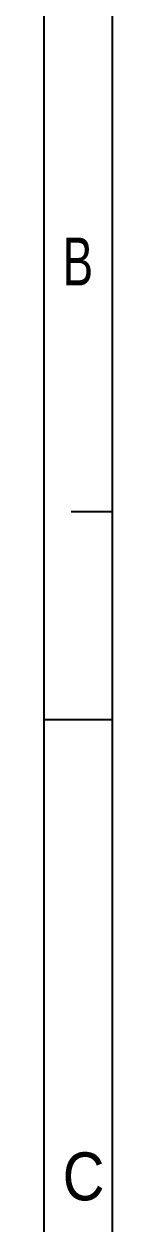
# Model space of a CAD drawing. Header units: millimetres. Extents: x 0 to 594, y 0 to 420.
# Drawn here: x 0 to 5, y 245.1 to 332.6 of the extents above; entities that cross this region are included whole.
import ezdxf

# ---------------------------------------------------------------- set-up
doc = ezdxf.new("R2010")
doc.units = ezdxf.units.MM
doc.header["$LTSCALE"] = 32.67
doc.layers.add('M-490-925-01-6274_DXF_FORMAT', color=7, linetype='CONTINUOUS')
doc.styles.add('TEXTSTYLE_4', font='txt', dxfattribs={"width": 0.904762})
doc.styles.add('TEXTSTYLE_5', font='txt', dxfattribs={"width": 0.714286})

msp = doc.modelspace()

# ---------------------------------------------------------------- linework, layer by layer
at = {"layer": 'M-490-925-01-6274_DXF_FORMAT', "color": 2, "linetype": 'Continuous'}
for p, q in [((0, 420), (0, 0)), ((5, 297), (2, 297)), ((4.99997, 281.83663), (-0.00003, 281.83663))]:
    msp.add_line(p, q, dxfattribs=at)
at = {"layer": 'M-490-925-01-6274_DXF_FORMAT', "color": 7, "linetype": 'Continuous'}
msp.add_line((5, 415), (5, 5), dxfattribs=at)

# ---------------------------------------------------------------- texts
at = {"layer": 'M-490-925-01-6274_DXF_FORMAT', "color": 5, "linetype": 'Continuous', "char_height": 3.493164, "attachment_point": 1, "line_spacing_factor": 0.9}
for s, insert, width, style in [('\\Q0.000018724;B', (1.37997, 316.9898), 4.1169433, 'TEXTSTYLE_5'), ('\\Q0.000018724;C', (1.37997, 250.3198), 4.366455, 'TEXTSTYLE_4')]:
    msp.add_mtext(s, dxfattribs=dict(at, insert=insert, width=width, style=style))

doc.saveas('drawing.dxf')
